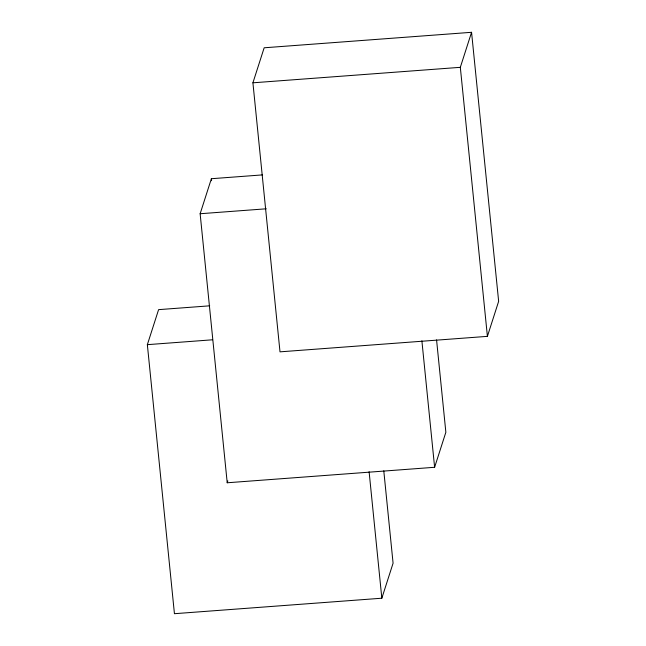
<?xml version="1.0" encoding="UTF-8"?>
<svg xmlns="http://www.w3.org/2000/svg" width="646" height="646" viewBox="0 0 646 646"><rect width="100%" height="100%" fill="white"/><g stroke="black" fill="none" stroke-linecap="round" stroke-linejoin="round"><path stroke-width="0.97" d="M383.789 470.837L393.083 563.191L381.834 598.212L174.436 613.7L147.353 344.665L158.593 309.644L209.692 305.824M436.567 339.909L445.861 432.263L434.621 467.284L227.214 482.772L200.139 213.737L211.379 178.716L262.478 174.896M252.917 82.809L264.166 47.788L471.564 32.3L498.647 301.335L487.407 336.356L280.001 351.844L252.917 82.809L460.323 67.321L471.564 32.3M227.214 482.772L227.82 480.882M200.139 213.737L266.265 208.795M147.353 344.665L212.477 339.796M460.323 67.321L487.407 336.356M421.886 340.797L434.621 467.284M369.108 471.725L381.834 598.212M211.379 178.716L211.581 180.727"/></g></svg>
